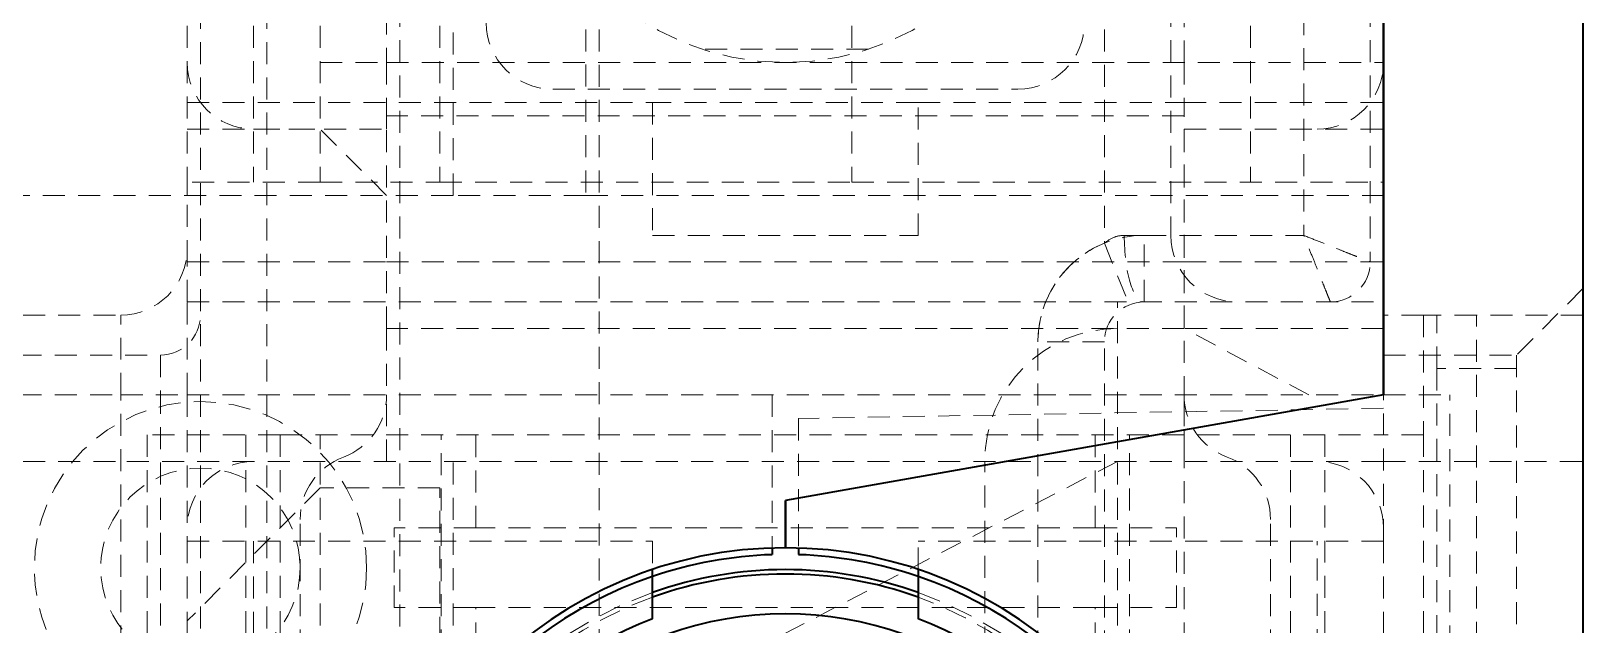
# Model space of a CAD drawing. Header units: inches. Extents: x 6934 to 18973, y 4254 to 7629.
# Drawn here: x 17143.8 to 17155.48, y 4854.32 to 4858.79 of the extents above; entities that cross this region are included whole.
import ezdxf

# ---------------------------------------------------------------- set-up
doc = ezdxf.new("R2010")
doc.units = ezdxf.units.IN
doc.header["$MEASUREMENT"] = 0
doc.linetypes.add('입력 정류부 ASSY$0$DASHED', pattern=[0.2067, 0.1654, -0.0413])
for name, color, linetype, lineweight, true_color in [('입력 정류부 ASSY$0$가려진 것(ISO)', 2, '입력 정류부 ASSY$0$DASHED', 18, 0xffff00), ('입력 정류부 ASSY$0$가려진 좁은 것(ISO)', 2, '입력 정류부 ASSY$0$DASHED', 18, 0xffff00), ('입력 정류부 ASSY$0$가시적인 것(ISO)', 3, 'Continuous', 40, 0x00ff00), ('입력 정류부 ASSY$0$가시적인 좁은 것(ISO)', 3, 'Continuous', 35, 0x00ff00)]:
    doc.layers.add(name, color=color, linetype=linetype, lineweight=lineweight, true_color=true_color)

# ---------------------------------------------------------------- blocks, each defined once
blk = doc.blocks.new('입력 정류부 ASSY')
at = {"layer": '입력 정류부 ASSY$0$가려진 것(ISO)'}
for p, q in [((491.004, 589.24), (491.004, 602.69)), ((492.504, 602.69), (492.504, 589.74)), ((498.304, 602.69), (498.304, 597.24)), ((499.804, 602.69), (499.804, 597.04)), ((492.404, 601.04), (492.404, 598.54)), ((492.904, 597.54), (492.904, 601.04)), ((498.404, 598.54), (498.404, 601.04)), ((490.904, 600.94), (490.904, 597.64)), ((491.904, 600.94), (491.904, 597.64)), ((492.804, 600.94), (492.804, 597.64)), ((495.904, 600.94), (495.904, 597.64)), ((493.904, 598.79), (493.904, 597.54)), ((496.029, 598.64), (494.78, 598.64)), ((491.904, 598.54), (492.404, 598.54)), ((492.404, 598.54), (499.904, 598.54)), ((492.404, 598.54), (492.404, 598.14)), ((498.404, 598.54), (498.404, 598.14)), ((490.904, 598.24), (494.404, 598.24)), ((493.654, 598.34), (497.154, 598.34)), ((494.404, 598.24), (494.404, 597.24)), ((496.404, 598.24), (494.404, 598.24)), ((496.404, 598.24), (498.404, 598.24)), ((496.404, 597.24), (496.404, 598.24)), ((498.404, 598.24), (499.904, 598.24)), ((492.404, 598.14), (492.404, 598.04)), ((498.404, 598.14), (492.404, 598.14)), ((498.404, 596.54), (498.404, 598.14)), ((490.904, 598.04), (491.904, 598.04)), ((491.404, 598.04), (492.404, 598.04)), ((492.404, 597.54), (491.904, 598.04)), ((492.404, 596.54), (492.404, 598.04)), ((498.404, 596.54), (498.404, 598.04)), ((498.404, 598.04), (499.904, 598.04)), ((498.404, 598.04), (498.404, 596.04)), ((492.904, 597.54), (489.404, 597.54)), ((490.904, 597.54), (490.904, 597.64)), ((491.904, 597.64), (490.904, 597.64)), ((490.904, 597.04), (490.904, 597.54)), ((491.904, 597.64), (492.804, 597.64)), ((492.404, 596.54), (492.404, 597.54)), ((492.804, 597.64), (495.904, 597.64)), ((493.904, 597.54), (492.904, 597.54)), ((493.904, 597.54), (499.904, 597.54)), ((495.904, 597.64), (499.904, 597.64)), ((494.404, 597.24), (496.404, 597.24)), ((490.904, 596.74), (490.904, 597.04)), ((490.904, 597.04), (492.404, 597.04)), ((492.404, 597.04), (498.404, 597.04)), ((498.404, 597.04), (499.904, 597.04)), ((501.404, 596.84), (500.904, 596.34)), ((490.904, 596.04), (490.904, 596.74)), ((490.904, 596.74), (499.904, 596.74)), ((497.904, 594.04), (497.904, 596.74)), ((489.404, 596.64), (490.404, 596.64)), ((500.204, 596.64), (499.904, 596.64)), ((500.604, 596.64), (500.204, 596.64)), ((500.304, 596.24), (500.304, 596.64)), ((501.404, 596.64), (500.604, 596.64)), ((500.604, 592.84), (500.604, 596.64)), ((492.404, 596.54), (492.404, 596.04)), ((498.404, 596.54), (492.404, 596.54)), ((499.342, 596.04), (498.404, 596.54)), ((499.904, 596.54), (498.404, 596.54)), ((497.804, 593.04), (497.804, 596.44)), ((488.05, 596.34), (490.704, 596.34)), ((499.904, 596.34), (500.904, 596.34)), ((500.904, 596.34), (500.904, 593.14)), ((500.304, 596.24), (500.304, 593.24)), ((500.904, 596.24), (500.304, 596.24)), ((490.404, 587.24), (490.404, 596.04)), ((490.404, 596.04), (490.904, 596.04)), ((490.904, 596.04), (490.904, 594.94)), ((490.904, 596.04), (499.904, 596.04)), ((492.404, 595.54), (492.404, 596.04)), ((492.404, 595.54), (492.404, 596.04)), ((495.304, 596.04), (495.304, 594.889)), ((498.404, 595.54), (498.404, 596.04)), ((498.404, 595.54), (498.404, 596.04)), ((498.404, 596.04), (498.404, 595.54)), ((499.904, 594.94), (499.904, 596.04)), ((499.904, 596.04), (500.404, 596.04)), ((500.404, 587.24), (500.404, 596.04)), ((499.904, 595.94), (495.504, 595.863)), ((495.504, 595.863), (495.504, 594.889)), ((491.604, 595.74), (490.604, 595.74)), ((490.604, 595.74), (490.604, 594.24)), ((491.604, 595.74), (499.904, 595.74)), ((491.904, 594.04), (491.904, 595.74)), ((500.204, 595.74), (499.904, 595.74)), ((500.204, 595.74), (500.204, 587.74)), ((489.404, 595.54), (490.404, 595.54)), ((492.904, 594.04), (492.904, 595.54)), ((497.904, 595.54), (495.004, 594.04)), ((496.904, 592.54), (496.904, 595.54)), ((498.404, 592.04), (498.404, 595.54)), ((499.904, 595.54), (501.404, 595.54)), ((491.904, 595.34), (490.904, 594.34)), ((492.804, 595.34), (491.904, 595.34)), ((492.804, 593.94), (492.804, 595.34)), ((491.754, 587.74), (491.754, 595.104)), ((499.054, 587.74), (499.054, 595.104)), ((492.462, 594.44), (492.462, 595.04)), ((493.075, 595.04), (492.462, 595.04)), ((497.734, 595.04), (493.075, 595.04)), ((497.734, 595.04), (498.346, 595.04)), ((498.346, 594.44), (498.346, 595.04)), ((490.904, 594.94), (490.904, 593.94)), ((490.904, 594.94), (494.404, 594.94)), ((494.404, 594.94), (494.404, 594.727)), ((499.904, 594.94), (496.404, 594.94)), ((496.404, 594.727), (496.404, 594.94)), ((499.904, 594.94), (499.904, 593.94)), ((493.075, 594.44), (492.462, 594.44)), ((497.734, 594.44), (493.075, 594.44)), ((497.734, 594.44), (498.346, 594.44))]:
    blk.add_line(p, q, dxfattribs=at)
for centre, radius in [((495.404, 600.54), 2), ((491.004, 594.74), 0.75)]:
    blk.add_circle(centre, radius, dxfattribs=at)
for centre, radius, start, end in [((493.654, 598.84), 0.5, 180, 270), ((497.154, 598.84), 0.5, 270, 0), ((491.404, 598.54), 0.5, 180, 270), ((499.404, 598.54), 0.5, 270, 0), ((498.804, 597.24), 0.5, 180, 269.9994), ((490.404, 597.14), 0.5, 270, 0), ((499.504, 597.04), 0.3, 270, 0), ((498.104, 596.44), 0.3, 90, 180), ((490.704, 596.64), 0.3, 270, 359.9957), ((497.904, 595.54), 1, 90, 180), ((491.904, 596.04), 0.5, 290.4873, 0), ((498.904, 596.04), 0.5, 180, 249.5127), ((492.254, 595.104), 0.5, 110.4873, 180), ((498.554, 595.104), 0.5, 0, 69.5127), ((491.404, 595.04), 0.5, 90, 180), ((499.404, 595.04), 0.5, 0, 90), ((495.404, 591.74), 2.986, 109.5668, 250.4332), ((495.404, 591.74), 2.986, 289.5668, 70.4332)]:
    blk.add_arc(centre, radius, start, end, dxfattribs=at)
at = {"layer": '입력 정류부 ASSY$0$가려진 좁은 것(ISO)'}
for p, q in [((494.004, 605.69), (494.004, 589.74)), ((497.804, 605.69), (497.804, 597.182)), ((491.504, 589.24), (491.504, 603.69)), ((499.304, 603.69), (499.304, 597.24)), ((491.404, 600.94), (491.404, 597.64)), ((498.904, 600.94), (498.904, 597.64)), ((497.804, 597.182), (497.992, 596.718)), ((497.954, 597.24), (498.104, 597.24)), ((498.104, 597.24), (499.304, 597.24)), ((498.104, 596.74), (498.104, 597.24)), ((490.404, 596.04), (490.404, 596.64)), ((500.204, 596.64), (500.204, 595.74)), ((497.304, 593.04), (497.304, 596.44)), ((497.804, 596.44), (497.304, 596.44)), ((497.304, 596.44), (497.304, 596.44)), ((490.704, 596.34), (490.704, 596.04)), ((488.05, 596.04), (490.404, 596.04)), ((490.704, 594.04), (490.704, 596.04)), ((491.345, 595.74), (491.345, 587.74)), ((491.604, 595.74), (491.604, 594.24)), ((492.816, 587.74), (492.816, 595.74)), ((493.075, 595.04), (493.075, 595.74)), ((497.734, 595.04), (497.734, 595.74)), ((497.992, 587.74), (497.992, 595.74)), ((499.204, 595.74), (499.204, 587.74)), ((499.463, 595.74), (499.463, 587.74)), ((499.904, 595.54), (490.404, 595.54)), ((491.404, 594.94), (491.404, 588.54)), ((499.404, 588.54), (499.404, 594.94)), ((493.075, 592.04), (493.075, 594.44)), ((497.734, 592.04), (497.734, 594.44))]:
    blk.add_line(p, q, dxfattribs=at)
blk.add_circle((491.004, 594.74), 1.25, dxfattribs=at)
for centre, radius, start, end in [((498.104, 596.44), 0.8, 90, 180), ((498.104, 596.44), 0.8, 112.0244, 180), ((495.404, 591.74), 2.953, 109.7955, 168.8595), ((495.404, 591.74), 2.953, 11.1405, 70.2045)]:
    blk.add_arc(centre, radius, start, end, dxfattribs=at)
blk.add_ellipse((498.104, 597.24), major_axis=(0, -0.5), ratio=0.300024, start_param=4.712322, end_param=6.283226, dxfattribs=at)
for points, knots in [([(497.954, 597.24), (497.931, 597.24), (497.883, 597.234), (497.831, 597.203), (497.804, 597.182)], [0.0000168, 0.0000168, 0.0000168, 0.0000168, 0.5, 1, 1, 1, 1]), ([(499.504, 596.74), (499.504, 596.74), (499.504, 596.742), (499.503, 596.744), (499.501, 596.747), (499.5, 596.752), (499.497, 596.758), (499.495, 596.764), (499.492, 596.772), (499.487, 596.782), (499.483, 596.793), (499.478, 596.805), (499.472, 596.82), (499.466, 596.835), (499.459, 596.852), (499.451, 596.872), (499.443, 596.892), (499.434, 596.915), (499.424, 596.94), (499.414, 596.966), (499.403, 596.994), (499.391, 597.025), (499.378, 597.055), (499.365, 597.089), (499.35, 597.125), (499.336, 597.161), (499.321, 597.2), (499.304, 597.24)], [0, 0, 0, 0, 0.111111, 0.111111, 0.111111, 0.222222, 0.222222, 0.222222, 0.333333, 0.333333, 0.333333, 0.444444, 0.444444, 0.444444, 0.555556, 0.555556, 0.555556, 0.666667, 0.666667, 0.666667, 0.777778, 0.777778, 0.777778, 0.888889, 0.888889, 0.888889, 1, 1, 1, 1]), ([(499.304, 597.24), (499.345, 597.224), (499.384, 597.208), (499.42, 597.194), (499.456, 597.18), (499.489, 597.166), (499.52, 597.154), (499.551, 597.142), (499.579, 597.13), (499.604, 597.12), (499.63, 597.11), (499.652, 597.101), (499.672, 597.093), (499.674, 597.092), (499.677, 597.091), (499.679, 597.09), (499.696, 597.084), (499.711, 597.078), (499.724, 597.072), (499.726, 597.071), (499.729, 597.071), (499.73, 597.07), (499.743, 597.065), (499.753, 597.061), (499.762, 597.057), (499.764, 597.056), (499.765, 597.056), (499.767, 597.055), (499.775, 597.052), (499.781, 597.049), (499.787, 597.047), (499.788, 597.047), (499.789, 597.046), (499.79, 597.046), (499.794, 597.044), (499.798, 597.043), (499.8, 597.042), (499.801, 597.042), (499.801, 597.041), (499.802, 597.041), (499.803, 597.041), (499.804, 597.04), (499.804, 597.04)], [0, 0, 0, 0, 0.111111, 0.111111, 0.111111, 0.222222, 0.222222, 0.222222, 0.333333, 0.333333, 0.333333, 0.444444, 0.444444, 0.444444, 0.456898, 0.456898, 0.456898, 0.555556, 0.555556, 0.555556, 0.571103, 0.571103, 0.571103, 0.666667, 0.666667, 0.666667, 0.685358, 0.685358, 0.685358, 0.777778, 0.777778, 0.777778, 0.799623, 0.799623, 0.799623, 0.888889, 0.888889, 0.888889, 0.913753, 0.913753, 0.913753, 1, 1, 1, 1])]:
    blk.add_open_spline(points, degree=3, knots=knots, dxfattribs=at)
at = {"layer": '입력 정류부 ASSY$0$가시적인 것(ISO)'}
for p, q in [((501.404, 629.74), (501.404, 583.74)), ((499.904, 617.44), (499.904, 596.04)), ((499.904, 596.04), (499.904, 617.44)), ((499.904, 596.04), (495.404, 595.247)), ((499.904, 596.04), (495.404, 595.247)), ((495.404, 594.89), (495.404, 595.247)), ((495.404, 595.247), (495.404, 594.89)), ((495.304, 594.889), (495.304, 594.839)), ((495.504, 594.889), (495.504, 594.839)), ((494.404, 594.675), (494.404, 594.727)), ((496.404, 594.727), (496.404, 594.675))]:
    blk.add_line(p, q, dxfattribs=at)
for radius, start, end in [(3.15, 90, 270), (3.15, 270, 90), (3.1, 91.8486, 108.8191), (2.986, 70.4332, 109.5668), (3.1, 71.1809, 88.1514), (3.1, 108.8191, 251.1809), (3.1, 288.8191, 71.1809), (2.8, 110.9248, 249.0752), (2.8, 290.9248, 69.0752)]:
    blk.add_arc((495.404, 591.74), radius, start, end, dxfattribs=at)
for points in [[(494.404, 594.356), (494.404, 594.391), (494.404, 594.461), (494.404, 594.567), (494.404, 594.639), (494.404, 594.675)], [(496.404, 594.675), (496.404, 594.639), (496.404, 594.567), (496.404, 594.461), (496.404, 594.391), (496.404, 594.356)]]:
    blk.add_open_spline(points, degree=3, dxfattribs=at)
at = {"layer": '입력 정류부 ASSY$0$가시적인 좁은 것(ISO)'}
for radius, start, end in [(2.953, 70.2045, 109.7955), (2.653, 13.0719, 166.9281)]:
    blk.add_arc((495.404, 591.74), radius, start, end, dxfattribs=at)

msp = doc.modelspace()

# ---------------------------------------------------------------- block references
msp.add_blockref('입력 정류부 ASSY', (16654.075, 4260.012))

doc.saveas('drawing.dxf')
